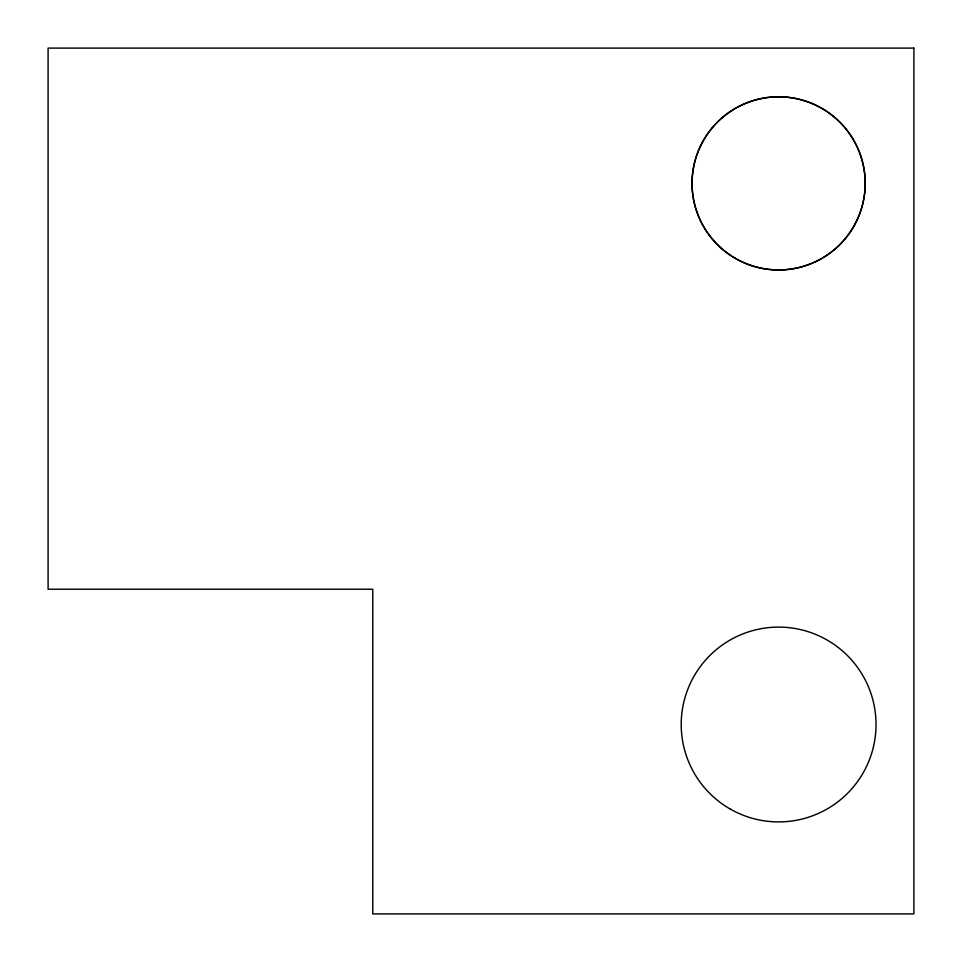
<?xml version="1.0" encoding="UTF-8"?>
<svg xmlns="http://www.w3.org/2000/svg" width="962" height="962" viewBox="0 0 962 962"><rect width="100%" height="100%" fill="white"/><g stroke="black" fill="none" stroke-linecap="round" stroke-linejoin="round"><path stroke-width="1.44" d="M913.9 48.1L48.1 48.1L48.1 589.225L372.775 589.225L372.775 913.9L913.9 913.9L913.9 48.1M735.329 258.357A86.58 86.58 0 0 0 865.199 183.381A86.58 86.58 0 0 0 735.329 108.405A86.58 86.58 0 0 0 735.329 258.357A86.58 86.58 0 0 0 865.199 183.381A86.58 86.58 0 0 0 735.329 108.405A86.58 86.58 0 0 0 735.329 258.357M729.917 808.862A97.402 97.402 0 0 0 876.021 724.506A97.402 97.402 0 0 0 729.917 640.151A97.402 97.402 0 0 0 729.917 808.862"/></g></svg>
